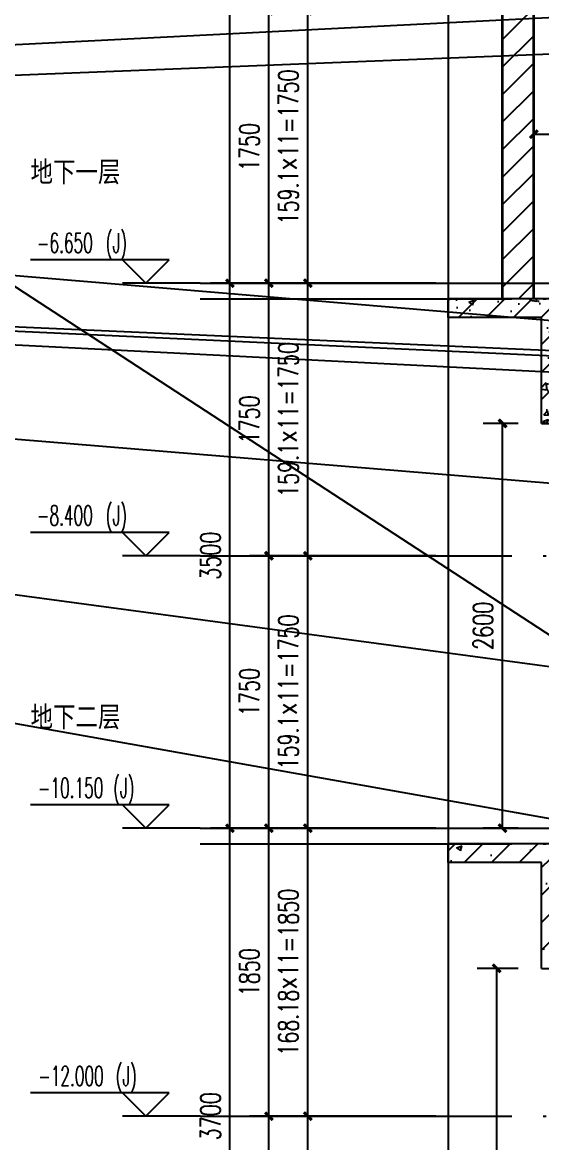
# Model space of a CAD drawing. Header units: millimetres. Extents: x 434053 to 1059003, y -2417481 to 936527.
# Drawn here: x 545028 to 548360, y -1797301 to -1790107 of the extents above; entities that cross this region are included whole.
import ezdxf

# ---------------------------------------------------------------- set-up
doc = ezdxf.new("R2010")
doc.units = ezdxf.units.MM
doc.header["$LTSCALE"] = 1000
doc.header["$MEASUREMENT"] = 0
doc.linetypes.add('DOTE', pattern=[2.42, 2, -0.2, 0.02, -0.2])
doc.layers.get('Defpoints').update_dxf_attribs({"color": 6})
doc.layers.add('20221202建筑修改', color=6, linetype='Continuous', plot=False)
doc.layers.add('A-WALL', color=5, linetype='Continuous', lineweight=35)
for name, color, linetype in [('A-WALL-PATT', 8, 'Continuous'), ('DIM_ELEV', 3, 'Continuous'), ('DIM_SYMB', 3, 'Continuous'), ('DOTE', 16, 'DOTE'), ('PUB_DIM', 83, 'Continuous'), ('PUB_HATCH', 8, 'Continuous'), ('PUB_TEXT', 7, 'Continuous'), ('S_STAIR', 2, 'Continuous'), ('WALL', 5, 'Continuous')]:
    doc.layers.add(name, color=color, linetype=linetype)
doc.styles.add('_TCH_DIM', font='SIMPLEX.shx', dxfattribs={"width": 0.8, "height": 3, "bigfont": 'GBCBIG.shx'})
doc.styles.add('_TCH_DIM_T3', font='SIMPLEX', dxfattribs={"width": 0.705882, "bigfont": 'GBCBIG'})
doc.styles.add('宋体', font='', dxfattribs={"width": 0.8})
doc.styles.get('宋体').set_extended_font_data('SimSun')
doc.dimstyles.new('_TCH_ARCH&&50', dxfattribs={"dimtxt": 127.5, "dimasz": 50, "dimexe": 125, "dimexo": 150, "dimgap": 61.25, "dimtad": 1, "dimdec": 0, "dimzin": 0, "dimdsep": 46, "dimtxsty": '_TCH_DIM_T3', "dimblk": 'ARCHTICK', "dimcen": 0.09, "dimclrt": 7, "dimazin": 2, "dimtfac": 1, "dimtdec": 0, "dimtix": 1, "dimtmove": 2, "dimatfit": 3, "dimfxl": 1, "dimtolj": 1, "dimtzin": 0, "dimarcsym": 0})
pattern_1 = [(45, (-1713816.56, -1462982.77), (-88.3883476, 88.3883476), []), (50, (-1713816.56, -1462982.77), (358.63009, -31.376067), [37.5, -412.5]), (355, (-1713816.56, -1462982.77), (-69.375667, 376.096067), [30, -330]), (100.4514, (-1713786.68, -1462985.4), (289.25469, 344.71977), [31.870095, -350.571056]), (46.1842, (-1713816.56, -1462882.77), (533.620524, -82.75951), [56.25, -618.75]), (96.6356, (-1713772.1, -1462889.67), (467.33135, 487.05894), [47.80514, -525.8565]), (351.1842, (-1713816.56, -1462882.77), (467.33097, 487.0593), [45, -495]), (21, (-1713766.56, -1462907.77), (298.453526, -201.309445), [37.5, -412.5]), (326, (-1713766.56, -1462907.77), (121.657666, 362.57502), [30, -330]), (71.4514, (-1713741.7, -1462924.55), (420.111314, 161.26525), [31.870095, -350.571056]), (37.5, (-1713816.56, -1462982.77), (6.079928, 166.446927), [0, -326, 0, -335, 0, -331.25]), (7.5, (-1713816.56, -1462982.77), (131.534769, 197.205856), [0, -191, 0, -318.5, 0, -126.25]), (327.5, (-1713928.06, -1462982.77), (266.911218, -11.277436), [0, -125, 0, -390, 0, -517.5]), (317.5, (-1713978.06, -1462982.77), (291.593085, 50.05249), [0, -162.5, 0, -259, 0, -367.5])]

# ---------------------------------------------------------------- blocks, each defined once
blk = doc.blocks.new('_ArchTick')
at = {"color": 0, "linetype": 'ByBlock', "const_width": 0.4}
blk.add_lwpolyline([(-0.5, -0.5), (0.5, 0.5)], dxfattribs=at)
blk = doc.blocks.new('*D1818')
at = {"layer": 'Defpoints', "color": 0, "transparency": 16777216}
for p in [(548108.9, -1792682.3), (548359.5, -1792682.3), (548359.5, -1795282.3)]:
    blk.add_point(p, dxfattribs=at)
at = {"layer": 'PUB_DIM', "color": 0, "lineweight": -2, "transparency": 16777216}
for p, q in [((548209.5, -1792682.3), (547983.9, -1792682.3)), ((548108.9, -1795282.3), (548108.9, -1792682.3)), ((548209.5, -1795282.3), (547983.9, -1795282.3))]:
    blk.add_line(p, q, dxfattribs=at)
at = {"layer": 'PUB_DIM', "color": 0, "lineweight": -2, "transparency": 16777216, "xscale": 50, "yscale": 50, "zscale": 50}
for p, rotation in [((548108.9, -1792682.3), 90), ((548108.9, -1795282.3), 270)]:
    blk.add_blockref('_ArchTick', p, dxfattribs=dict(at, rotation=rotation))
at = {"layer": 'PUB_DIM', "color": 7, "transparency": 16777216, "insert": (547983.9, -1793982.3), "char_height": 127.5, "attachment_point": 5, "rotation": 90, "style": '_TCH_DIM_T3'}
blk.add_mtext('\\A1;2600', dxfattribs=at)
blk = doc.blocks.new('*D1819')
at = {"layer": 'Defpoints', "color": 0, "transparency": 16777216}
for p in [(548071.4, -1796182.3), (548359.5, -1796182.3), (548359.5, -1798982.3)]:
    blk.add_point(p, dxfattribs=at)
at = {"layer": 'PUB_DIM', "color": 0, "lineweight": -2, "transparency": 16777216}
for p, q in [((548209.5, -1796182.3), (547946.4, -1796182.3)), ((548071.4, -1798982.3), (548071.4, -1796182.3)), ((548209.5, -1798982.3), (547946.4, -1798982.3))]:
    blk.add_line(p, q, dxfattribs=at)
at = {"layer": 'PUB_DIM', "color": 0, "lineweight": -2, "transparency": 16777216, "xscale": 50, "yscale": 50, "zscale": 50}
for p, rotation in [((548071.4, -1796182.3), 90), ((548071.4, -1798982.3), 270)]:
    blk.add_blockref('_ArchTick', p, dxfattribs=dict(at, rotation=rotation))
at = {"layer": 'PUB_DIM', "color": 7, "transparency": 16777216, "insert": (547946.4, -1797582.3), "char_height": 127.5, "attachment_point": 5, "rotation": 90, "style": '_TCH_DIM_T3'}
blk.add_mtext('\\A1;2800', dxfattribs=at)
blk = doc.blocks.new('*D2109')
at = {"layer": 'Defpoints', "color": 0, "transparency": 16777216}
for p in [(546859.5, -1790032.3), (547831, -1790032.3), (547831, -1791782.3)]:
    blk.add_point(p, dxfattribs=at)
at = {"layer": 'PUB_DIM', "color": 0, "lineweight": -2, "transparency": 16777216}
for p, q in [((547681, -1790032.3), (546734.5, -1790032.3)), ((546859.5, -1791782.3), (546859.5, -1790032.3)), ((547681, -1791782.3), (546734.5, -1791782.3))]:
    blk.add_line(p, q, dxfattribs=at)
at = {"layer": 'PUB_DIM', "color": 0, "lineweight": -2, "transparency": 16777216, "xscale": 50, "yscale": 50, "zscale": 50}
for p, rotation in [((546859.5, -1790032.3), 90), ((546859.5, -1791782.3), 270)]:
    blk.add_blockref('_ArchTick', p, dxfattribs=dict(at, rotation=rotation))
at = {"layer": 'PUB_DIM', "color": 7, "transparency": 16777216, "insert": (546734.5, -1790907.3), "char_height": 127.5, "attachment_point": 5, "rotation": 90, "style": '_TCH_DIM_T3'}
blk.add_mtext('\\A1;159.1×11=1750', dxfattribs=at)
blk = doc.blocks.new('*D2110')
at = {"layer": 'Defpoints', "color": 0, "transparency": 16777216}
for p in [(546859.5, -1791782.3), (547831, -1791782.3), (547831, -1793532.3)]:
    blk.add_point(p, dxfattribs=at)
at = {"layer": 'PUB_DIM', "color": 0, "lineweight": -2, "transparency": 16777216}
for p, q in [((547681, -1791782.3), (546734.5, -1791782.3)), ((546859.5, -1793532.3), (546859.5, -1791782.3)), ((547681, -1793532.3), (546734.5, -1793532.3))]:
    blk.add_line(p, q, dxfattribs=at)
at = {"layer": 'PUB_DIM', "color": 0, "lineweight": -2, "transparency": 16777216, "xscale": 50, "yscale": 50, "zscale": 50}
for p, rotation in [((546859.5, -1791782.3), 90), ((546859.5, -1793532.3), 270)]:
    blk.add_blockref('_ArchTick', p, dxfattribs=dict(at, rotation=rotation))
at = {"layer": 'PUB_DIM', "color": 7, "transparency": 16777216, "insert": (546734.5, -1792657.3), "char_height": 127.5, "attachment_point": 5, "rotation": 90, "style": '_TCH_DIM_T3'}
blk.add_mtext('\\A1;159.1×11=1750', dxfattribs=at)
blk = doc.blocks.new('*D2111')
at = {"layer": 'Defpoints', "color": 0, "transparency": 16777216}
for p in [(546859.5, -1793532.3), (547831, -1793532.3), (547831, -1795282.3)]:
    blk.add_point(p, dxfattribs=at)
at = {"layer": 'PUB_DIM', "color": 0, "lineweight": -2, "transparency": 16777216}
for p, q in [((547681, -1793532.3), (546734.5, -1793532.3)), ((546859.5, -1795282.3), (546859.5, -1793532.3)), ((547681, -1795282.3), (546734.5, -1795282.3))]:
    blk.add_line(p, q, dxfattribs=at)
at = {"layer": 'PUB_DIM', "color": 0, "lineweight": -2, "transparency": 16777216, "xscale": 50, "yscale": 50, "zscale": 50}
for p, rotation in [((546859.5, -1793532.3), 90), ((546859.5, -1795282.3), 270)]:
    blk.add_blockref('_ArchTick', p, dxfattribs=dict(at, rotation=rotation))
at = {"layer": 'PUB_DIM', "color": 7, "transparency": 16777216, "insert": (546734.5, -1794407.3), "char_height": 127.5, "attachment_point": 5, "rotation": 90, "style": '_TCH_DIM_T3'}
blk.add_mtext('\\A1;159.1×11=1750', dxfattribs=at)
blk = doc.blocks.new('*D2112')
at = {"layer": 'Defpoints', "color": 0, "transparency": 16777216}
for p in [(546859.5, -1795282.3), (547831, -1795282.3), (547831, -1797132.3)]:
    blk.add_point(p, dxfattribs=at)
at = {"layer": 'PUB_DIM', "color": 0, "lineweight": -2, "transparency": 16777216}
for p, q in [((547681, -1795282.3), (546734.5, -1795282.3)), ((546859.5, -1797132.3), (546859.5, -1795282.3)), ((547681, -1797132.3), (546734.5, -1797132.3))]:
    blk.add_line(p, q, dxfattribs=at)
at = {"layer": 'PUB_DIM', "color": 0, "lineweight": -2, "transparency": 16777216, "xscale": 50, "yscale": 50, "zscale": 50}
for p, rotation in [((546859.5, -1795282.3), 90), ((546859.5, -1797132.3), 270)]:
    blk.add_blockref('_ArchTick', p, dxfattribs=dict(at, rotation=rotation))
at = {"layer": 'PUB_DIM', "color": 7, "transparency": 16777216, "insert": (546734.5, -1796207.3), "char_height": 127.5, "attachment_point": 5, "rotation": 90, "style": '_TCH_DIM_T3'}
blk.add_mtext('\\A1;168.18×11=1850', dxfattribs=at)
blk = doc.blocks.new('*D2113')
at = {"layer": 'Defpoints', "color": 0, "transparency": 16777216}
for p in [(546859.5, -1797132.3), (547831, -1797132.3), (547831, -1798982.3)]:
    blk.add_point(p, dxfattribs=at)
at = {"layer": 'PUB_DIM', "color": 0, "lineweight": -2, "transparency": 16777216}
for p, q in [((547681, -1797132.3), (546734.5, -1797132.3)), ((546859.5, -1798982.3), (546859.5, -1797132.3)), ((547681, -1798982.3), (546734.5, -1798982.3))]:
    blk.add_line(p, q, dxfattribs=at)
at = {"layer": 'PUB_DIM', "color": 0, "lineweight": -2, "transparency": 16777216, "xscale": 50, "yscale": 50, "zscale": 50}
for p, rotation in [((546859.5, -1797132.3), 90), ((546859.5, -1798982.3), 270)]:
    blk.add_blockref('_ArchTick', p, dxfattribs=dict(at, rotation=rotation))
at = {"layer": 'PUB_DIM', "color": 7, "transparency": 16777216, "insert": (546734.5, -1798057.3), "char_height": 127.5, "attachment_point": 5, "rotation": 90, "style": '_TCH_DIM_T3'}
blk.add_mtext('\\A1;168.18×11=1850', dxfattribs=at)
blk = doc.blocks.new('*D2121')
at = {"layer": 'Defpoints', "color": 0, "transparency": 16777216}
for p in [(548309.5, -1790462.3), (548859.5, -1790462.3), (548859.5, -1790824.9)]:
    blk.add_point(p, dxfattribs=at)
at = {"layer": 'PUB_DIM', "color": 0, "lineweight": -2, "transparency": 16777216}
for p, q in [((548309.5, -1790612.3), (548309.5, -1790949.9)), ((548859.5, -1790612.3), (548859.5, -1790949.9)), ((548309.5, -1790824.9), (548859.5, -1790824.9))]:
    blk.add_line(p, q, dxfattribs=at)
at = {"layer": 'PUB_DIM', "color": 0, "lineweight": -2, "transparency": 16777216, "xscale": 50, "yscale": 50, "zscale": 50, "rotation": 180}
blk.add_blockref('_ArchTick', (548309.5, -1790824.9), dxfattribs=at)
at = {"layer": 'PUB_DIM', "color": 0, "lineweight": -2, "transparency": 16777216, "xscale": 50, "yscale": 50, "zscale": 50}
blk.add_blockref('_ArchTick', (548859.5, -1790824.9), dxfattribs=at)
at = {"layer": 'PUB_DIM', "color": 7, "transparency": 16777216, "insert": (548584.5, -1790699.9), "char_height": 127.5, "attachment_point": 5, "style": '_TCH_DIM_T3'}
blk.add_mtext('\\A1;550', dxfattribs=at)
blk = doc.blocks.new('*D2148')
at = {"layer": 'Defpoints', "color": 0, "transparency": 16777216}
for p in [(546609.5, -1790032.3), (547581, -1790032.3), (547581, -1791782.3)]:
    blk.add_point(p, dxfattribs=at)
at = {"layer": 'PUB_DIM', "color": 0, "lineweight": -2, "transparency": 16777216}
for p, q in [((547431, -1790032.3), (546484.5, -1790032.3)), ((546609.5, -1791782.3), (546609.5, -1790032.3)), ((547431, -1791782.3), (546484.5, -1791782.3))]:
    blk.add_line(p, q, dxfattribs=at)
at = {"layer": 'PUB_DIM', "color": 0, "lineweight": -2, "transparency": 16777216, "xscale": 50, "yscale": 50, "zscale": 50}
for p, rotation in [((546609.5, -1790032.3), 90), ((546609.5, -1791782.3), 270)]:
    blk.add_blockref('_ArchTick', p, dxfattribs=dict(at, rotation=rotation))
at = {"layer": 'PUB_DIM', "color": 7, "transparency": 16777216, "insert": (546484.5, -1790907.3), "char_height": 127.5, "attachment_point": 5, "rotation": 90, "style": '_TCH_DIM_T3'}
blk.add_mtext('\\A1;1750', dxfattribs=at)
blk = doc.blocks.new('*D2149')
at = {"layer": 'Defpoints', "color": 0, "transparency": 16777216}
for p in [(546609.5, -1791782.3), (547581, -1791782.3), (547581, -1793532.3)]:
    blk.add_point(p, dxfattribs=at)
at = {"layer": 'PUB_DIM', "color": 0, "lineweight": -2, "transparency": 16777216}
for p, q in [((547431, -1791782.3), (546484.5, -1791782.3)), ((546609.5, -1793532.3), (546609.5, -1791782.3)), ((547431, -1793532.3), (546484.5, -1793532.3))]:
    blk.add_line(p, q, dxfattribs=at)
at = {"layer": 'PUB_DIM', "color": 0, "lineweight": -2, "transparency": 16777216, "xscale": 50, "yscale": 50, "zscale": 50}
for p, rotation in [((546609.5, -1791782.3), 90), ((546609.5, -1793532.3), 270)]:
    blk.add_blockref('_ArchTick', p, dxfattribs=dict(at, rotation=rotation))
at = {"layer": 'PUB_DIM', "color": 7, "transparency": 16777216, "insert": (546484.5, -1792657.3), "char_height": 127.5, "attachment_point": 5, "rotation": 90, "style": '_TCH_DIM_T3'}
blk.add_mtext('\\A1;1750', dxfattribs=at)
blk = doc.blocks.new('*D2150')
at = {"layer": 'Defpoints', "color": 0, "transparency": 16777216}
for p in [(546609.5, -1793532.3), (547581, -1793532.3), (547581, -1795282.3)]:
    blk.add_point(p, dxfattribs=at)
at = {"layer": 'PUB_DIM', "color": 0, "lineweight": -2, "transparency": 16777216}
for p, q in [((547431, -1793532.3), (546484.5, -1793532.3)), ((546609.5, -1795282.3), (546609.5, -1793532.3)), ((547431, -1795282.3), (546484.5, -1795282.3))]:
    blk.add_line(p, q, dxfattribs=at)
at = {"layer": 'PUB_DIM', "color": 0, "lineweight": -2, "transparency": 16777216, "xscale": 50, "yscale": 50, "zscale": 50}
for p, rotation in [((546609.5, -1793532.3), 90), ((546609.5, -1795282.3), 270)]:
    blk.add_blockref('_ArchTick', p, dxfattribs=dict(at, rotation=rotation))
at = {"layer": 'PUB_DIM', "color": 7, "transparency": 16777216, "insert": (546484.5, -1794407.3), "char_height": 127.5, "attachment_point": 5, "rotation": 90, "style": '_TCH_DIM_T3'}
blk.add_mtext('\\A1;1750', dxfattribs=at)
blk = doc.blocks.new('*D2151')
at = {"layer": 'Defpoints', "color": 0, "transparency": 16777216}
for p in [(546609.5, -1795282.3), (547581, -1795282.3), (547581, -1797132.3)]:
    blk.add_point(p, dxfattribs=at)
at = {"layer": 'PUB_DIM', "color": 0, "lineweight": -2, "transparency": 16777216}
for p, q in [((547431, -1795282.3), (546484.5, -1795282.3)), ((546609.5, -1797132.3), (546609.5, -1795282.3)), ((547431, -1797132.3), (546484.5, -1797132.3))]:
    blk.add_line(p, q, dxfattribs=at)
at = {"layer": 'PUB_DIM', "color": 0, "lineweight": -2, "transparency": 16777216, "xscale": 50, "yscale": 50, "zscale": 50}
for p, rotation in [((546609.5, -1795282.3), 90), ((546609.5, -1797132.3), 270)]:
    blk.add_blockref('_ArchTick', p, dxfattribs=dict(at, rotation=rotation))
at = {"layer": 'PUB_DIM', "color": 7, "transparency": 16777216, "insert": (546484.5, -1796207.3), "char_height": 127.5, "attachment_point": 5, "rotation": 90, "style": '_TCH_DIM_T3'}
blk.add_mtext('\\A1;1850', dxfattribs=at)
blk = doc.blocks.new('*D2152')
at = {"layer": 'Defpoints', "color": 0, "transparency": 16777216}
for p in [(546609.5, -1797132.3), (547581, -1797132.3), (547581, -1798982.3)]:
    blk.add_point(p, dxfattribs=at)
at = {"layer": 'PUB_DIM', "color": 0, "lineweight": -2, "transparency": 16777216}
for p, q in [((547431, -1797132.3), (546484.5, -1797132.3)), ((546609.5, -1798982.3), (546609.5, -1797132.3)), ((547431, -1798982.3), (546484.5, -1798982.3))]:
    blk.add_line(p, q, dxfattribs=at)
at = {"layer": 'PUB_DIM', "color": 0, "lineweight": -2, "transparency": 16777216, "xscale": 50, "yscale": 50, "zscale": 50}
for p, rotation in [((546609.5, -1797132.3), 90), ((546609.5, -1798982.3), 270)]:
    blk.add_blockref('_ArchTick', p, dxfattribs=dict(at, rotation=rotation))
at = {"layer": 'PUB_DIM', "color": 7, "transparency": 16777216, "insert": (546484.5, -1798057.3), "char_height": 127.5, "attachment_point": 5, "rotation": 90, "style": '_TCH_DIM_T3'}
blk.add_mtext('\\A1;1850', dxfattribs=at)
blk = doc.blocks.new('*D2157')
at = {"layer": 'Defpoints', "color": 0, "transparency": 16777216}
for p in [(546359.5, -1785132.3), (546646, -1785132.3), (546646, -1791782.3)]:
    blk.add_point(p, dxfattribs=at)
at = {"layer": 'PUB_DIM', "color": 0, "lineweight": -2, "transparency": 16777216}
for p, q in [((546496, -1785132.3), (546234.5, -1785132.3)), ((546359.5, -1791782.3), (546359.5, -1785132.3)), ((546496, -1791782.3), (546234.5, -1791782.3))]:
    blk.add_line(p, q, dxfattribs=at)
at = {"layer": 'PUB_DIM', "color": 0, "lineweight": -2, "transparency": 16777216, "xscale": 50, "yscale": 50, "zscale": 50}
for p, rotation in [((546359.5, -1785132.3), 90), ((546359.5, -1791782.3), 270)]:
    blk.add_blockref('_ArchTick', p, dxfattribs=dict(at, rotation=rotation))
at = {"layer": 'PUB_DIM', "color": 7, "transparency": 16777216, "insert": (546234.5, -1788457.3), "char_height": 127.5, "attachment_point": 5, "rotation": 90, "style": '_TCH_DIM_T3'}
blk.add_mtext('\\A1;6650', dxfattribs=at)
blk = doc.blocks.new('*D2158')
at = {"layer": 'Defpoints', "color": 0, "transparency": 16777216}
for p in [(546359.5, -1791782.3), (546646, -1791782.3), (546646, -1795282.3)]:
    blk.add_point(p, dxfattribs=at)
at = {"layer": 'PUB_DIM', "color": 0, "lineweight": -2, "transparency": 16777216}
for p, q in [((546496, -1791782.3), (546234.5, -1791782.3)), ((546359.5, -1795282.3), (546359.5, -1791782.3)), ((546496, -1795282.3), (546234.5, -1795282.3))]:
    blk.add_line(p, q, dxfattribs=at)
at = {"layer": 'PUB_DIM', "color": 0, "lineweight": -2, "transparency": 16777216, "xscale": 50, "yscale": 50, "zscale": 50}
for p, rotation in [((546359.5, -1791782.3), 90), ((546359.5, -1795282.3), 270)]:
    blk.add_blockref('_ArchTick', p, dxfattribs=dict(at, rotation=rotation))
at = {"layer": 'PUB_DIM', "color": 7, "transparency": 16777216, "insert": (546234.5, -1793532.3), "char_height": 127.5, "attachment_point": 5, "rotation": 90, "style": '_TCH_DIM_T3'}
blk.add_mtext('\\A1;3500', dxfattribs=at)
blk = doc.blocks.new('*D2159')
at = {"layer": 'Defpoints', "color": 0, "transparency": 16777216}
for p in [(546359.5, -1795282.3), (546646, -1795282.3), (546646, -1798982.3)]:
    blk.add_point(p, dxfattribs=at)
at = {"layer": 'PUB_DIM', "color": 0, "lineweight": -2, "transparency": 16777216}
for p, q in [((546496, -1795282.3), (546234.5, -1795282.3)), ((546359.5, -1798982.3), (546359.5, -1795282.3)), ((546496, -1798982.3), (546234.5, -1798982.3))]:
    blk.add_line(p, q, dxfattribs=at)
at = {"layer": 'PUB_DIM', "color": 0, "lineweight": -2, "transparency": 16777216, "xscale": 50, "yscale": 50, "zscale": 50}
for p, rotation in [((546359.5, -1795282.3), 90), ((546359.5, -1798982.3), 270)]:
    blk.add_blockref('_ArchTick', p, dxfattribs=dict(at, rotation=rotation))
at = {"layer": 'PUB_DIM', "color": 7, "transparency": 16777216, "insert": (546234.5, -1797132.3), "char_height": 127.5, "attachment_point": 5, "rotation": 90, "style": '_TCH_DIM_T3'}
blk.add_mtext('\\A1;3700', dxfattribs=at)

msp = doc.modelspace()

# ---------------------------------------------------------------- hatches: boundary and pattern name
at = {"layer": 'A-WALL-PATT'}
h = msp.add_hatch(dxfattribs=at)
h.set_pattern_fill('普通砖', color=256, scale=50, style=0)
h.set_pattern_definition([(45, (-1713816.56, -1462893.01), (-88.388383, 88.388383), [])])
h.paths.add_polyline_path([(548109.5, -1791882.3), (548309.5, -1791882.3), (548309.5, -1788682.3), (548109.5, -1788682.3)])
at = {"layer": 'PUB_HATCH'}
h = msp.add_hatch(dxfattribs=at)
h.set_pattern_fill('钢筋混凝土', color=256, scale=50, style=0)
h.set_pattern_definition(pattern_1)
h.paths.add_polyline_path([(548209.5, -1792002.3), (548209.5, -1791882.3), (547759.5, -1791882.3), (547759.5, -1792002.3)])
h = msp.add_hatch(dxfattribs=at)
h.set_pattern_fill('钢筋混凝土', color=256, scale=50, style=0)
h.set_pattern_definition(pattern_1)
h.paths.add_polyline_path([(548559.5, -1791922.3), (548459.5, -1791882.3), (548209.5, -1791882.3), (548209.5, -1792002.3), (548359.5, -1792002.3)])
h = msp.add_hatch(dxfattribs=at)
h.set_pattern_fill('钢筋混凝土', color=256, scale=50, style=0)
h.set_pattern_definition(pattern_1)
h.paths.add_polyline_path([(548859.5, -1792682.3), (548859.5, -1791882.3), (548559.5, -1791922.3), (548359.5, -1792002.3), (548359.5, -1792682.3)])
h = msp.add_hatch(dxfattribs=at)
h.set_pattern_fill('钢筋混凝土', color=256, scale=50, style=0)
h.set_pattern_definition(pattern_1)
h.paths.add_polyline_path([(548559.5, -1795422.3), (548459.5, -1795382.3), (547759.5, -1795382.3), (547759.5, -1795502.3), (548359.5, -1795502.3)])
h = msp.add_hatch(dxfattribs=at)
h.set_pattern_fill('钢筋混凝土', color=256, scale=50, style=0)
h.set_pattern_definition(pattern_1)
h.paths.add_polyline_path([(548859.5, -1796182.3), (548859.5, -1795382.3), (548559.5, -1795422.3), (548359.5, -1795502.3), (548359.5, -1796182.3)])

# ---------------------------------------------------------------- linework, layer by layer
at = {"layer": '20221202建筑修改'}
for points in [[(700161.6, -1784252.8), (525887.9, -1791210.3), (704575.8, -1782207.8)], [(500113.9, -1786928.8), (525887.9, -1786928.8), (538290.9, -1783315.3), (538775.9, -1791210.3), (594213.9, -1795866.3), (684796.6, -1791660.3), (699245.4, -1799510.3)], [(500113.9, -1797002.8), (525887.9, -1797002.8), (534225.9, -1800435.3), (534225.9, -1784785.3), (553570.4, -1797407.2), (553409.5, -1790257.2)], [(525887.9, -1791210.3), (549879.5, -1795480.5), (554159.5, -1795480.5), (554159.5, -1799132.3), (549627.9, -1799132.3), (549659.5, -1795492.8)], [(584896.1, -1796075.8), (525887.9, -1791210.3), (594213.9, -1800414.3)], [(684774.4, -1799275.3), (525887.9, -1791210.3), (702998.4, -1799360.3)], [(654124.2, -1796937.3), (525887.9, -1791210.3)]]:
    msp.add_lwpolyline(points, dxfattribs=at)
at = {"layer": 'A-WALL'}
for p, q in [((548109.5, -1791882.3), (548109.5, -1788682.3)), ((548309.5, -1791882.3), (548309.5, -1788682.3))]:
    msp.add_line(p, q, dxfattribs=at)
at = {"layer": 'DIM_ELEV'}
for p, q in [((545969.5, -1791632.3), (545080, -1791632.3)), ((545819.5, -1791782.3), (545669.5, -1791632.3)), ((545819.5, -1791782.3), (545969.5, -1791632.3)), ((546169.5, -1791782.3), (545669.5, -1791782.3)), ((545969.5, -1793382.3), (545080, -1793382.3)), ((545819.5, -1793532.3), (545669.5, -1793382.3)), ((545819.5, -1793532.3), (545969.5, -1793382.3)), ((546169.5, -1793532.3), (545669.5, -1793532.3)), ((545969.5, -1795132.3), (545080, -1795132.3)), ((545819.5, -1795282.3), (545669.5, -1795132.3)), ((545819.5, -1795282.3), (545969.5, -1795132.3)), ((546169.5, -1795282.3), (545669.5, -1795282.3)), ((545969.5, -1796982.3), (545080, -1796982.3)), ((545819.5, -1797132.3), (545669.5, -1796982.3)), ((545819.5, -1797132.3), (545969.5, -1796982.3)), ((546169.5, -1797132.3), (545669.5, -1797132.3))]:
    msp.add_line(p, q, dxfattribs=at)
at = {"layer": 'DIM_SYMB'}
msp.add_line((547759.5, -1783755.8), (547759.5, -1801532.3), dxfattribs=at)
at = {"layer": 'DOTE'}
for p, q in [((546169.5, -1791782.3), (555459.5, -1791782.3)), ((546169.5, -1791882.3), (555459.5, -1791882.3)), ((546169.5, -1793532.3), (555459.5, -1793532.3)), ((546169.5, -1795282.3), (555459.5, -1795282.3)), ((546169.5, -1795382.3), (555459.5, -1795382.3)), ((546169.5, -1797132.3), (555459.5, -1797132.3))]:
    msp.add_line(p, q, dxfattribs=at)
at = {"layer": 'S_STAIR'}
for points in [[(547759.5, -1791782.3), (549829.5, -1791782.3), (549829.5, -1791623.2), (550109.5, -1791623.2), (550109.5, -1791464.1), (550389.5, -1791464.1), (550389.5, -1791305), (550669.5, -1791305), (550669.5, -1791145.9), (550949.5, -1791145.9), (550949.5, -1790986.8), (551229.5, -1790986.8), (551229.5, -1790827.7), (551509.5, -1790827.7), (551509.5, -1790668.6), (551789.5, -1790668.6), (551789.5, -1790509.5), (552069.5, -1790509.5), (552069.5, -1790350.5), (552349.5, -1790350.5), (552349.5, -1790191.4), (552629.5, -1790191.4), (552629.5, -1790032.3), (553959.5, -1790032.3)], [(547759.5, -1795282.3), (549829.5, -1795282.3), (549829.5, -1795123.2), (550109.5, -1795123.2), (550109.5, -1794964.1), (550389.5, -1794964.1), (550389.5, -1794805), (550669.5, -1794805), (550669.5, -1794645.9), (550949.5, -1794645.9), (550949.5, -1794486.8), (551229.5, -1794486.8), (551229.5, -1794327.7), (551509.5, -1794327.7), (551509.5, -1794168.6), (551789.5, -1794168.6), (551789.5, -1794009.5), (552069.5, -1794009.5), (552069.5, -1793850.5), (552349.5, -1793850.5), (552349.5, -1793691.4), (552629.5, -1793691.4), (552629.5, -1793532.3), (553959.5, -1793532.3)]]:
    msp.add_lwpolyline(points, dxfattribs=at)
at = {"layer": 'WALL'}
for p, q in [((548209.5, -1791882.3), (547759.5, -1791882.3)), ((547759.5, -1792002.3), (547759.5, -1791882.3)), ((548459.5, -1791882.3), (548209.5, -1791882.3)), ((548209.5, -1792002.3), (547759.5, -1792002.3)), ((548359.5, -1792002.3), (548209.5, -1792002.3)), ((548359.5, -1792682.3), (548359.5, -1792002.3)), ((548359.5, -1792682.3), (548859.5, -1792682.3)), ((548459.5, -1795382.3), (547759.5, -1795382.3)), ((547759.5, -1795502.3), (547759.5, -1795382.3)), ((548359.5, -1795502.3), (547759.5, -1795502.3)), ((548359.5, -1796182.3), (548359.5, -1795502.3)), ((548359.5, -1796182.3), (548859.5, -1796182.3))]:
    msp.add_line(p, q, dxfattribs=at)

# ---------------------------------------------------------------- texts
at = {"layer": 'PUB_TEXT'}
for s, height, style, width, p in [('地下一层', 132.17, '宋体', 0.8, (545080, -1791132.3)), ('-6.650', 127.5, '_TCH_DIM', 0.564706, (545121.6, -1791587.3)), ('(J)', 127.5, '_TCH_DIM', 0.564706, (545563.7, -1791587.3)), ('(J)', 127.5, '_TCH_DIM', 0.564706, (545563.7, -1793337.3)), ('-8.400', 127.5, '_TCH_DIM', 0.564706, (545121.6, -1793337.3)), ('地下二层', 132.17, '宋体', 0.8, (545080, -1794632.3)), ('(J)', 127.5, '_TCH_DIM', 0.564706, (545611, -1795087.3)), ('-10.150', 127.5, '_TCH_DIM', 0.564706, (545127.7, -1795087.3)), ('(J)', 127.5, '_TCH_DIM', 0.564706, (545626.8, -1796937.3)), ('-12.000', 127.5, '_TCH_DIM', 0.564706, (545129.8, -1796937.3))]:
    msp.add_text(s, height=height, dxfattribs=dict(at, style=style, width=width)).set_placement(p)

# ---------------------------------------------------------------- dimensions: what is measured, and where the dimension line sits
at = {"layer": 'PUB_DIM'}
for p1, p2, distance, picture, middle in [((546646, -1791782.3), (546646, -1785132.3), 286.5, '*D2157', (546234.5, -1788457.3)), ((547581, -1791782.3), (547581, -1790032.3), 971.5, '*D2148', (546484.5, -1790907.3)), ((548309.5, -1790462.3), (548859.5, -1790462.3), -362.6, '*D2121', (548584.5, -1790699.9)), ((546646, -1795282.3), (546646, -1791782.3), 286.5, '*D2158', (546234.5, -1793532.3)), ((547581, -1793532.3), (547581, -1791782.3), 971.5, '*D2149', (546484.5, -1792657.3)), ((548359.5, -1795282.3), (548359.5, -1792682.3), 250.6, '*D1818', (547983.9, -1793982.3)), ((547581, -1795282.3), (547581, -1793532.3), 971.5, '*D2150', (546484.5, -1794407.3)), ((546646, -1798982.3), (546646, -1795282.3), 286.5, '*D2159', (546234.5, -1797132.3)), ((547581, -1797132.3), (547581, -1795282.3), 971.5, '*D2151', (546484.5, -1796207.3)), ((548359.5, -1798982.3), (548359.5, -1796182.3), 288.1, '*D1819', (547946.4, -1797582.3)), ((547581, -1798982.3), (547581, -1797132.3), 971.5, '*D2152', (546484.5, -1798057.3))]:
    dim = msp.add_aligned_dim(p1=p1, p2=p2, distance=distance, dimstyle='_TCH_ARCH&&50', dxfattribs=at)
    dim.commit()
    dim.dimension.update_dxf_attribs({"geometry": picture, "text_midpoint": middle})
for p1, p2, text, picture, middle in [((547831, -1791782.3), (547831, -1790032.3), '159.1×11=1750', '*D2109', (546734.5, -1790907.3)), ((547831, -1793532.3), (547831, -1791782.3), '159.1×11=1750', '*D2110', (546734.5, -1792657.3)), ((547831, -1795282.3), (547831, -1793532.3), '159.1×11=1750', '*D2111', (546734.5, -1794407.3)), ((547831, -1797132.3), (547831, -1795282.3), '168.18×11=1850', '*D2112', (546734.5, -1796207.3)), ((547831, -1798982.3), (547831, -1797132.3), '168.18×11=1850', '*D2113', (546734.5, -1798057.3))]:
    dim = msp.add_aligned_dim(p1=p1, p2=p2, distance=971.5, text=text, dimstyle='_TCH_ARCH&&50', dxfattribs=at)
    dim.commit()
    dim.dimension.update_dxf_attribs({"geometry": picture, "text_midpoint": middle})

doc.saveas('drawing.dxf')
